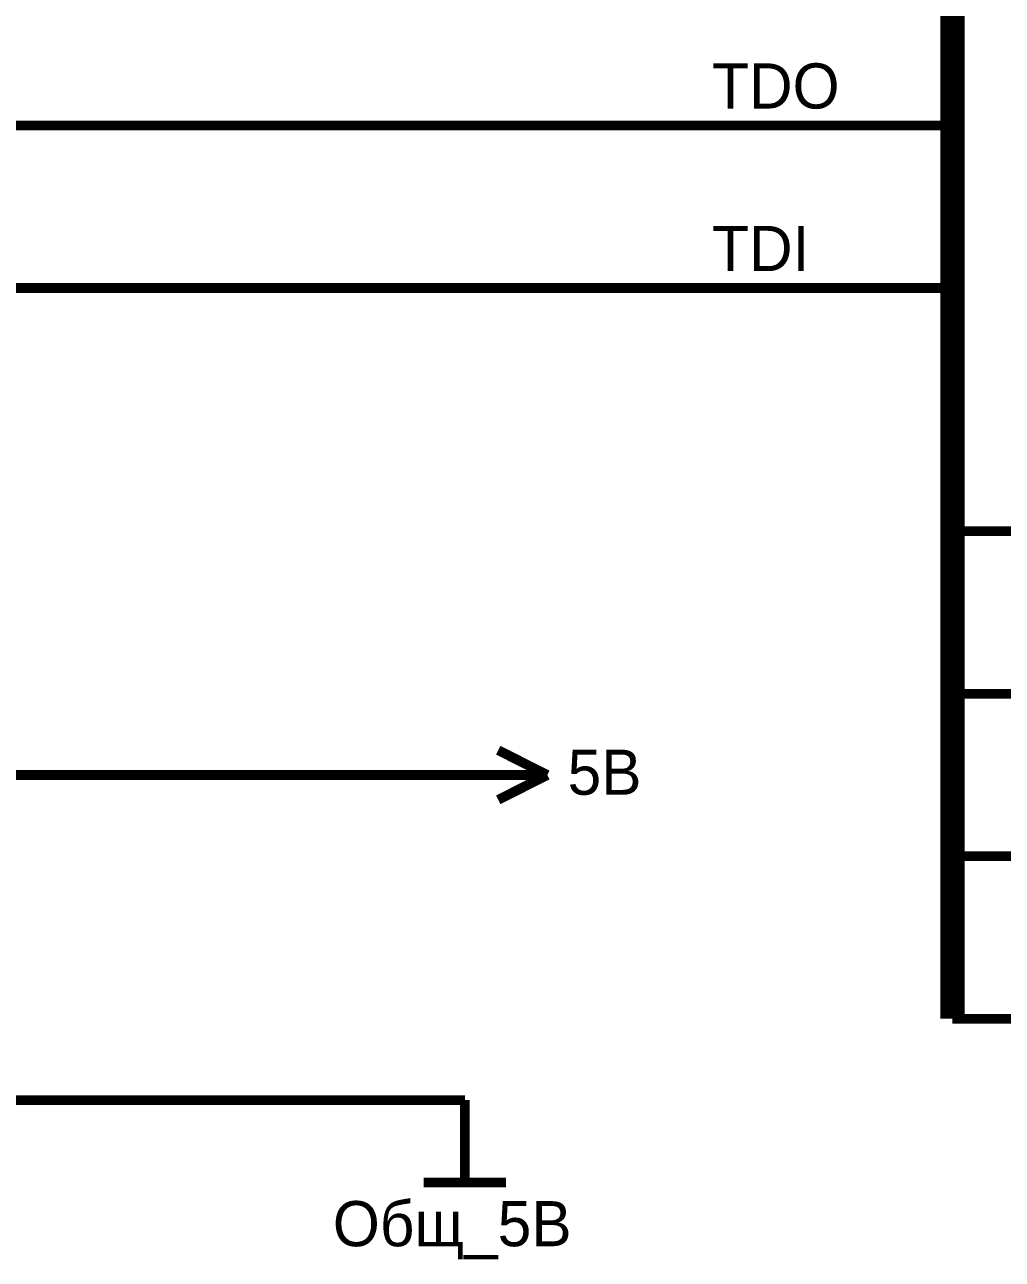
# Model space of a CAD drawing. Extents: x 0 to 594, y 0 to 420.
# Drawn here: x 363.92 to 394, y 317.59 to 355.59 of the extents above; entities that cross this region are included whole.
import ezdxf

# ---------------------------------------------------------------- set-up
doc = ezdxf.new("R2010")
doc.units = 0
doc.layers.add('SHEET', color=255, linetype='CONTINUOUS')

msp = doc.modelspace()

# ---------------------------------------------------------------- linework, layer by layer
at = {"layer": 'SHEET'}
for points, const_width in [([(222.038, 334.996), (222.038, 392.499), (392.469, 392.499), (392.469, 324.989)], 0.749), ([(337.494, 352.49), (337.494, 352.49), (347.478, 352.49), (347.478, 352.49), (392.469, 352.49)], 0.3), ([(337.494, 347.487), (347.478, 347.487), (347.478, 347.487), (392.469, 347.487)], 0.3), ([(392.469, 339.999), (432.442, 339.999)], 0.3), ([(392.469, 334.996), (432.442, 334.996)], 0.3), ([(380.002, 332.494), (378.491, 333.259)], 0.3), ([(337.494, 332.494), (377.466, 332.494), (377.466, 332.494)], 0.3), ([(377.466, 332.494), (380.002, 332.494)], 0.3), ([(380.002, 332.494), (378.491, 331.73)], 0.3), ([(392.469, 329.993), (432.442, 329.993)], 0.3), ([(432.442, 324.989), (392.469, 324.989)], 0.3), ([(337.494, 322.488), (342.495, 322.488), (362.481, 322.488), (377.466, 322.488), (377.466, 322.488)], 0.3), ([(377.466, 322.488), (377.466, 319.951)], 0.3), ([(376.199, 319.951), (378.734, 319.951)], 0.3)]:
    msp.add_lwpolyline(points, dxfattribs=dict(at, const_width=const_width))

# ---------------------------------------------------------------- texts
for s, p in [('TDO', (385.072, 353.011)), ('TDI', (385.072, 348.008)), ('5В', (380.627, 331.886)), ('Общ_5В', (373.403, 317.988))]:
    msp.add_text(s, height=1.3898, dxfattribs=at).set_placement(p)

doc.saveas('drawing.dxf')
